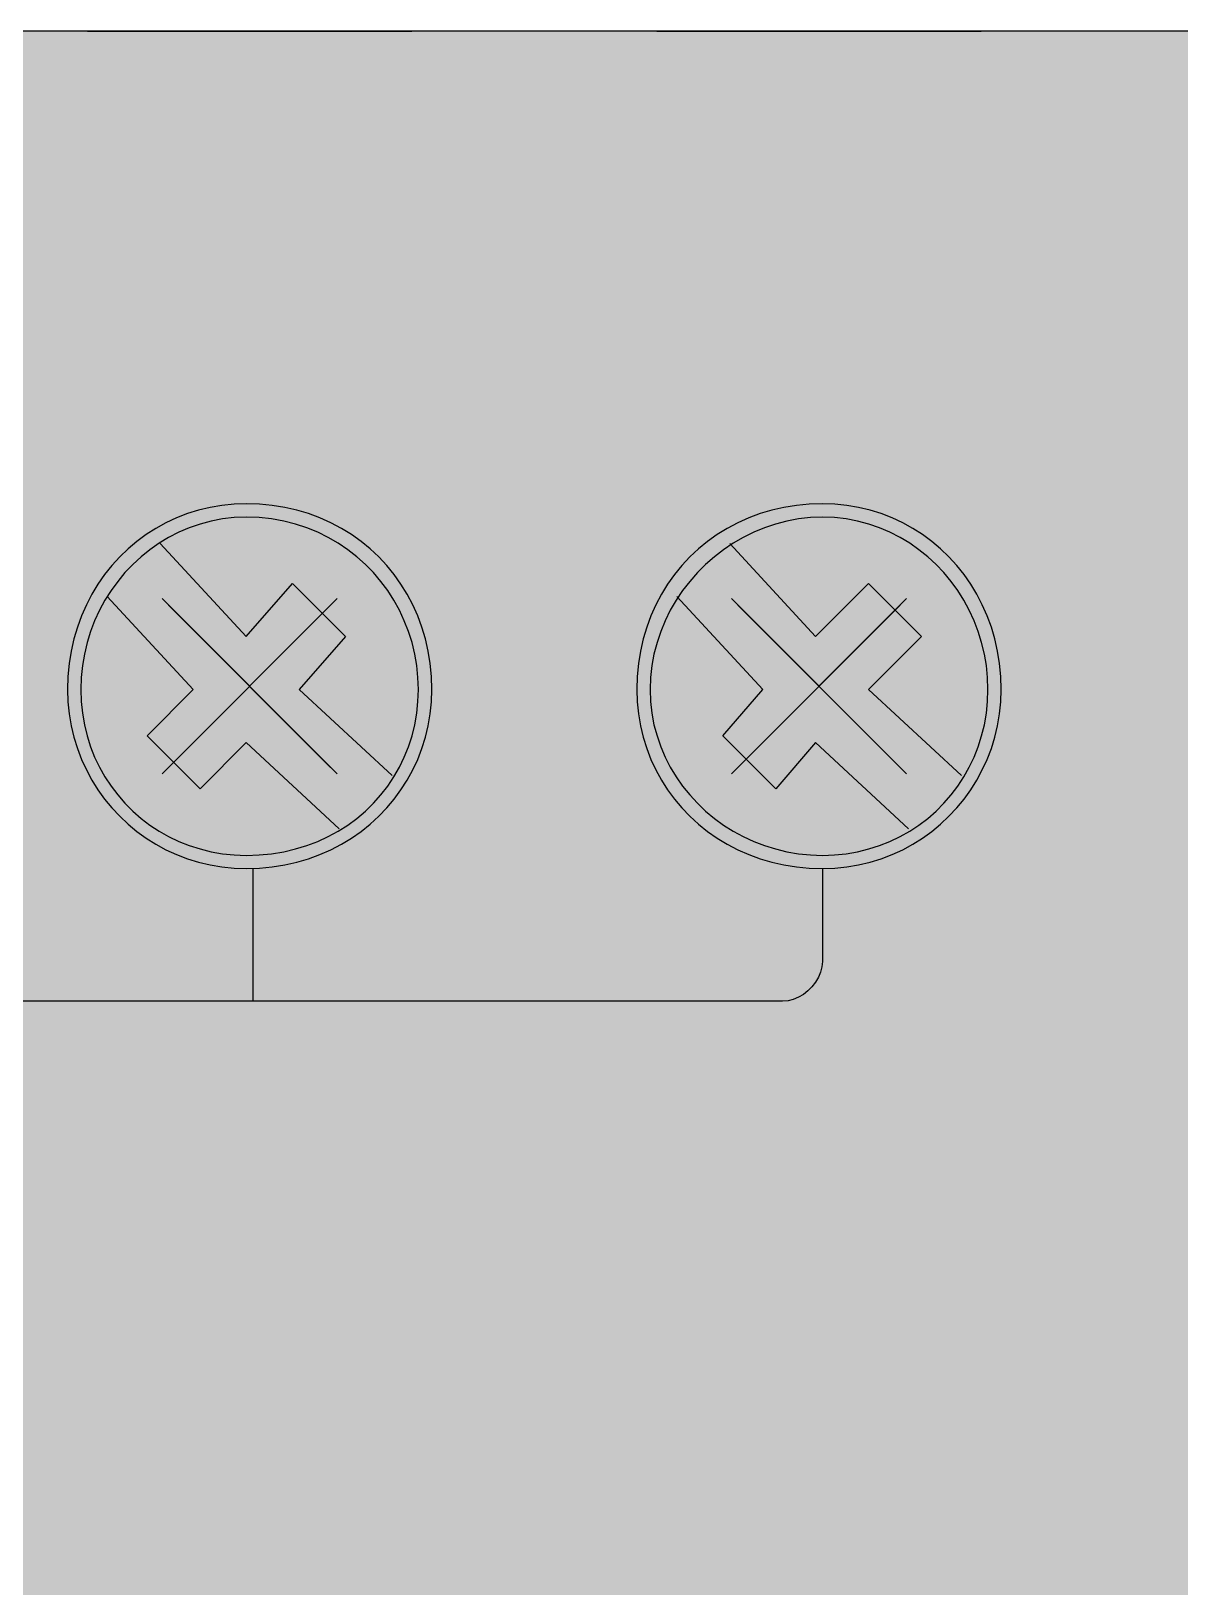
# Model space of a CAD drawing. Header units: millimetres. Extents: x 0 to 966, y -664 to 90.
# Drawn here: x 286.06 to 301.7, y -321.17 to -300 of the extents above; entities that cross this region are included whole.
import ezdxf

# ---------------------------------------------------------------- set-up
doc = ezdxf.new("R2010")
doc.units = ezdxf.units.MM
for name, color, linetype in [('HDL_BODY', 7, 'Continuous'), ('HDL_COLOUR', 7, 'Continuous'), ('HDL_DETAIL', 7, 'Continuous'), ('HDL_PRINT', 7, 'Continuous')]:
    doc.layers.add(name, color=color, linetype=linetype)

# ---------------------------------------------------------------- blocks, each defined once
blk = doc.blocks.new('M_DM04.1_FRONT')
at = {"layer": 'HDL_BODY', "true_color": 0x202126}
blk.add_hatch(color=250, dxfattribs=at).paths.add_polyline_path([(0, 0), (144, 0), (144, 90), (0, 90)])
at = {"layer": 'HDL_COLOUR', "true_color": 0x1a332c}
for points in [[(41.515, 81.041), (41.509, 81.22), (41.493, 81.394), (41.466, 81.564), (41.428, 81.729), (41.381, 81.89), (41.323, 82.045), (41.257, 82.194), (41.181, 82.338), (41.096, 82.475), (41.003, 82.606), (40.902, 82.73), (40.794, 82.846), (40.677, 82.955), (40.554, 83.056), (40.423, 83.15), (40.286, 83.234), (40.143, 83.31), (39.993, 83.377), (39.839, 83.434), (39.678, 83.482), (39.513, 83.519), (39.343, 83.547), (39.169, 83.563), (38.991, 83.569), (38.824, 83.563), (38.659, 83.547), (38.499, 83.519), (38.342, 83.482), (38.189, 83.434), (38.041, 83.377), (37.898, 83.31), (37.76, 83.234), (37.628, 83.15), (37.502, 83.056), (37.382, 82.955), (37.268, 82.846), (37.162, 82.73), (37.063, 82.606), (36.972, 82.475), (36.889, 82.338), (36.814, 82.194), (36.748, 82.045), (36.692, 81.89), (36.645, 81.729), (36.607, 81.564), (36.58, 81.394), (36.564, 81.22), (36.558, 81.041), (36.564, 80.873), (36.58, 80.709), (36.607, 80.548), (36.645, 80.391), (36.692, 80.238), (36.748, 80.09), (36.814, 79.947), (36.889, 79.808), (36.972, 79.676), (37.063, 79.549), (37.162, 79.429), (37.268, 79.316), (37.382, 79.209), (37.502, 79.11), (37.628, 79.019), (37.76, 78.936), (37.898, 78.861), (38.041, 78.795), (38.189, 78.739), (38.342, 78.691), (38.499, 78.654), (38.659, 78.627), (38.824, 78.61), (38.991, 78.605), (39.169, 78.61), (39.343, 78.627), (39.513, 78.654), (39.678, 78.691), (39.839, 78.739), (39.993, 78.795), (40.143, 78.861), (40.286, 78.936), (40.423, 79.019), (40.554, 79.11), (40.677, 79.209), (40.794, 79.316), (40.902, 79.429), (41.003, 79.549), (41.096, 79.676), (41.181, 79.808), (41.257, 79.947), (41.323, 80.09), (41.381, 80.238), (41.428, 80.391), (41.466, 80.548), (41.493, 80.709), (41.509, 80.873), (41.515, 81.041)], [(49.263, 81.041), (49.258, 81.22), (49.241, 81.394), (49.214, 81.564), (49.177, 81.729), (49.13, 81.89), (49.073, 82.045), (49.007, 82.194), (48.933, 82.338), (48.85, 82.475), (48.759, 82.606), (48.66, 82.73), (48.553, 82.846), (48.44, 82.955), (48.32, 83.056), (48.194, 83.15), (48.061, 83.234), (47.924, 83.31), (47.78, 83.377), (47.632, 83.434), (47.48, 83.482), (47.323, 83.519), (47.162, 83.547), (46.998, 83.563), (46.831, 83.569), (46.652, 83.563), (46.478, 83.547), (46.308, 83.519), (46.143, 83.482), (45.983, 83.434), (45.828, 83.377), (45.679, 83.31), (45.536, 83.234), (45.399, 83.15), (45.268, 83.056), (45.145, 82.955), (45.028, 82.846), (44.919, 82.73), (44.818, 82.606), (44.725, 82.475), (44.641, 82.338), (44.565, 82.194), (44.498, 82.045), (44.441, 81.89), (44.393, 81.729), (44.356, 81.564), (44.329, 81.394), (44.312, 81.22), (44.307, 81.041), (44.312, 80.873), (44.329, 80.709), (44.356, 80.548), (44.393, 80.391), (44.441, 80.238), (44.498, 80.09), (44.565, 79.947), (44.641, 79.808), (44.725, 79.676), (44.818, 79.549), (44.919, 79.429), (45.028, 79.316), (45.145, 79.209), (45.268, 79.11), (45.399, 79.019), (45.536, 78.936), (45.679, 78.861), (45.828, 78.795), (45.983, 78.739), (46.143, 78.691), (46.308, 78.654), (46.478, 78.627), (46.652, 78.61), (46.831, 78.605), (46.998, 78.61), (47.162, 78.627), (47.323, 78.654), (47.48, 78.691), (47.632, 78.739), (47.78, 78.795), (47.924, 78.861), (48.061, 78.936), (48.194, 79.019), (48.32, 79.11), (48.44, 79.209), (48.553, 79.316), (48.66, 79.429), (48.759, 79.549), (48.85, 79.676), (48.933, 79.808), (49.007, 79.947), (49.073, 80.09), (49.13, 80.238), (49.177, 80.391), (49.214, 80.548), (49.241, 80.709), (49.258, 80.873), (49.263, 81.041)], [(41.333, 81.041), (41.327, 81.205), (41.31, 81.366), (41.283, 81.524), (41.246, 81.679), (41.198, 81.83), (41.141, 81.977), (41.075, 82.119), (40.999, 82.256), (40.915, 82.387), (40.822, 82.512), (40.721, 82.631), (40.613, 82.742), (40.497, 82.847), (40.373, 82.943), (40.243, 83.031), (40.106, 83.111), (39.963, 83.181), (39.814, 83.242), (39.66, 83.293), (39.5, 83.333), (39.335, 83.362), (39.165, 83.38), (38.991, 83.386), (38.828, 83.38), (38.668, 83.362), (38.513, 83.333), (38.361, 83.293), (38.214, 83.242), (38.071, 83.181), (37.934, 83.111), (37.803, 83.031), (37.677, 82.943), (37.558, 82.847), (37.445, 82.742), (37.339, 82.631), (37.241, 82.512), (37.15, 82.387), (37.067, 82.256), (36.993, 82.119), (36.927, 81.977), (36.871, 81.83), (36.824, 81.679), (36.787, 81.524), (36.76, 81.366), (36.743, 81.205), (36.738, 81.041), (36.743, 80.878), (36.76, 80.718), (36.787, 80.562), (36.824, 80.41), (36.871, 80.263), (36.927, 80.12), (36.993, 79.983), (37.067, 79.851), (37.15, 79.725), (37.241, 79.606), (37.339, 79.493), (37.445, 79.387), (37.558, 79.288), (37.677, 79.197), (37.803, 79.114), (37.934, 79.04), (38.071, 78.974), (38.214, 78.918), (38.361, 78.871), (38.513, 78.833), (38.668, 78.806), (38.828, 78.79), (38.991, 78.784), (39.165, 78.79), (39.335, 78.806), (39.5, 78.833), (39.66, 78.871), (39.814, 78.918), (39.963, 78.974), (40.106, 79.04), (40.243, 79.114), (40.373, 79.197), (40.497, 79.288), (40.613, 79.387), (40.721, 79.493), (40.822, 79.606), (40.915, 79.725), (40.999, 79.851), (41.075, 79.983), (41.141, 80.12), (41.198, 80.263), (41.246, 80.41), (41.283, 80.562), (41.31, 80.718), (41.327, 80.878), (41.333, 81.041)], [(49.084, 81.041), (49.078, 81.205), (49.062, 81.366), (49.035, 81.524), (48.998, 81.679), (48.951, 81.83), (48.894, 81.977), (48.829, 82.119), (48.755, 82.256), (48.672, 82.387), (48.581, 82.512), (48.483, 82.631), (48.377, 82.742), (48.264, 82.847), (48.145, 82.943), (48.019, 83.031), (47.887, 83.111), (47.75, 83.181), (47.608, 83.242), (47.461, 83.293), (47.309, 83.333), (47.153, 83.362), (46.994, 83.38), (46.831, 83.386), (46.667, 83.38), (46.506, 83.362), (46.348, 83.333), (46.193, 83.293), (46.042, 83.242), (45.896, 83.181), (45.754, 83.111), (45.617, 83.031), (45.486, 82.943), (45.361, 82.847), (45.242, 82.742), (45.13, 82.631), (45.026, 82.512), (44.929, 82.387), (44.841, 82.256), (44.761, 82.119), (44.691, 81.977), (44.63, 81.83), (44.58, 81.679), (44.539, 81.524), (44.51, 81.366), (44.492, 81.205), (44.486, 81.041), (44.492, 80.878), (44.51, 80.718), (44.539, 80.562), (44.58, 80.41), (44.63, 80.263), (44.691, 80.12), (44.761, 79.983), (44.841, 79.851), (44.929, 79.725), (45.026, 79.606), (45.13, 79.493), (45.242, 79.387), (45.361, 79.288), (45.486, 79.197), (45.617, 79.114), (45.754, 79.04), (45.896, 78.974), (46.042, 78.918), (46.193, 78.871), (46.348, 78.833), (46.506, 78.806), (46.667, 78.79), (46.831, 78.784), (46.994, 78.79), (47.153, 78.806), (47.309, 78.833), (47.461, 78.871), (47.608, 78.918), (47.75, 78.974), (47.887, 79.04), (48.019, 79.114), (48.145, 79.197), (48.264, 79.288), (48.377, 79.387), (48.483, 79.493), (48.581, 79.606), (48.672, 79.725), (48.755, 79.851), (48.829, 79.983), (48.894, 80.12), (48.951, 80.263), (48.998, 80.41), (49.035, 80.562), (49.062, 80.718), (49.078, 80.878), (49.084, 81.041)]]:
    blk.add_hatch(color=250, dxfattribs=at).paths.add_polyline_path(points)
at = {"layer": 'HDL_COLOUR', "true_color": 0x9ea4a8}
for points in [[(40.771, 81.087), (40.757, 81.313), (40.712, 81.536), (40.639, 81.752), (40.539, 81.955), (40.413, 82.144), (40.263, 82.315), (40.093, 82.465), (39.904, 82.591), (39.7, 82.692), (39.486, 82.765), (39.263, 82.809), (39.037, 82.824), (38.81, 82.809), (38.588, 82.765), (38.373, 82.692), (38.169, 82.591), (37.98, 82.465), (37.81, 82.315), (37.66, 82.144), (37.534, 81.955), (37.434, 81.752), (37.361, 81.536), (37.317, 81.313), (37.302, 81.087), (37.317, 80.86), (37.361, 80.637), (37.434, 80.422), (37.534, 80.218), (37.66, 80.029), (37.81, 79.858), (37.98, 79.708), (38.169, 79.582), (38.373, 79.482), (38.588, 79.409), (38.81, 79.364), (39.037, 79.349), (39.263, 79.364), (39.486, 79.409), (39.7, 79.482), (39.904, 79.582), (40.093, 79.708), (40.263, 79.858), (40.413, 80.029), (40.539, 80.218), (40.639, 80.422), (40.712, 80.637), (40.757, 80.86)], [(48.52, 81.087), (48.505, 81.313), (48.461, 81.536), (48.388, 81.752), (48.287, 81.955), (48.161, 82.144), (48.012, 82.315), (47.841, 82.465), (47.652, 82.591), (47.449, 82.692), (47.234, 82.765), (47.011, 82.809), (46.785, 82.824), (46.559, 82.809), (46.336, 82.765), (46.121, 82.692), (45.918, 82.591), (45.729, 82.465), (45.558, 82.315), (45.409, 82.144), (45.283, 81.955), (45.182, 81.752), (45.109, 81.536), (45.065, 81.313), (45.05, 81.087), (45.065, 80.86), (45.109, 80.637), (45.182, 80.422), (45.283, 80.218), (45.409, 80.029), (45.558, 79.858), (45.729, 79.708), (45.918, 79.582), (46.121, 79.482), (46.336, 79.409), (46.559, 79.364), (46.785, 79.349), (47.011, 79.364), (47.234, 79.409), (47.449, 79.482), (47.652, 79.582), (47.841, 79.708), (48.012, 79.858), (48.161, 80.029), (48.287, 80.218), (48.388, 80.422), (48.461, 80.637), (48.505, 80.86)], [(40.643, 81.085), (40.63, 81.295), (40.588, 81.502), (40.521, 81.702), (40.428, 81.89), (40.311, 82.066), (40.172, 82.224), (40.014, 82.363), (39.839, 82.48), (39.65, 82.573), (39.451, 82.641), (39.245, 82.682), (39.035, 82.696), (38.825, 82.682), (38.619, 82.641), (38.42, 82.573), (38.231, 82.48), (38.056, 82.363), (37.898, 82.224), (37.759, 82.066), (37.642, 81.89), (37.549, 81.702), (37.482, 81.502), (37.441, 81.295), (37.427, 81.085), (37.441, 80.875), (37.482, 80.668), (37.549, 80.469), (37.642, 80.28), (37.759, 80.105), (37.898, 79.946), (38.056, 79.807), (38.231, 79.69), (38.42, 79.597), (38.619, 79.53), (38.825, 79.488), (39.035, 79.475), (39.245, 79.488), (39.451, 79.53), (39.65, 79.597), (39.839, 79.69), (40.014, 79.807), (40.172, 79.946), (40.311, 80.105), (40.428, 80.28), (40.521, 80.469), (40.588, 80.668), (40.63, 80.875)], [(48.394, 81.085), (48.381, 81.295), (48.339, 81.502), (48.272, 81.702), (48.179, 81.89), (48.062, 82.066), (47.923, 82.224), (47.765, 82.363), (47.59, 82.48), (47.401, 82.573), (47.202, 82.641), (46.995, 82.682), (46.785, 82.696), (46.575, 82.682), (46.369, 82.641), (46.169, 82.573), (45.98, 82.48), (45.805, 82.363), (45.647, 82.224), (45.508, 82.066), (45.391, 81.89), (45.298, 81.702), (45.231, 81.502), (45.19, 81.295), (45.176, 81.085), (45.19, 80.875), (45.231, 80.668), (45.298, 80.469), (45.391, 80.28), (45.508, 80.105), (45.647, 79.946), (45.805, 79.807), (45.98, 79.69), (46.169, 79.597), (46.369, 79.53), (46.575, 79.488), (46.785, 79.475), (46.995, 79.488), (47.202, 79.53), (47.401, 79.597), (47.59, 79.69), (47.765, 79.807), (47.923, 79.946), (48.062, 80.105), (48.179, 80.28), (48.272, 80.469), (48.339, 80.668), (48.381, 80.875)]]:
    blk.add_hatch(color=253, dxfattribs=at).paths.add_polyline_path(points)
at = {"layer": 'HDL_PRINT', "true_color": 0xdee1e9}
for points in [[(36.379, 73.641), (36.92, 75.718), (37.188, 75.718), (36.558, 73.641), (36.379, 73.641)], [(39.262, 74.363), (39.532, 74.274), (39.529, 74.214), (39.519, 74.154), (39.502, 74.096), (39.478, 74.04), (39.448, 73.988), (39.412, 73.939), (39.368, 73.895), (39.318, 73.856), (39.262, 73.823), (39.202, 73.793), (39.142, 73.764), (39.081, 73.735), (39.021, 73.71), (38.961, 73.687), (38.901, 73.668), (38.84, 73.653), (38.78, 73.644), (38.72, 73.641), (38.66, 73.641), (38.601, 73.642), (38.541, 73.644), (38.481, 73.649), (38.421, 73.656), (38.361, 73.668), (38.3, 73.684), (38.24, 73.705), (38.179, 73.732), (38.122, 73.766), (38.072, 73.805), (38.026, 73.85), (37.985, 73.898), (37.947, 73.951), (37.913, 74.006), (37.88, 74.064), (37.85, 74.123), (37.82, 74.183), (37.817, 74.243), (37.809, 74.303), (37.797, 74.363), (37.782, 74.424), (37.767, 74.484), (37.753, 74.544), (37.74, 74.605), (37.732, 74.665), (37.729, 74.725), (37.732, 74.785), (37.741, 74.845), (37.756, 74.905), (37.775, 74.965), (37.797, 75.025), (37.823, 75.085), (37.85, 75.146), (37.879, 75.206), (37.908, 75.267), (37.943, 75.33), (37.977, 75.387), (38.011, 75.436), (38.045, 75.481), (38.079, 75.521), (38.112, 75.558), (38.146, 75.593), (38.179, 75.626), (38.24, 75.654), (38.3, 75.675), (38.361, 75.691), (38.421, 75.702), (38.481, 75.71), (38.541, 75.714), (38.601, 75.717), (38.66, 75.718), (38.72, 75.718), (38.78, 75.718), (38.84, 75.717), (38.901, 75.714), (38.961, 75.71), (39.021, 75.702), (39.081, 75.691), (39.142, 75.675), (39.202, 75.654), (39.262, 75.626), (39.292, 75.594), (39.322, 75.555), (39.352, 75.51), (39.382, 75.461), (39.412, 75.408), (39.442, 75.353), (39.472, 75.295), (39.502, 75.235), (39.532, 75.176), (39.262, 75.084), (39.258, 75.149), (39.246, 75.205), (39.228, 75.255), (39.205, 75.3), (39.178, 75.34), (39.147, 75.377), (39.115, 75.412), (39.082, 75.447), (39.044, 75.477), (39, 75.499), (38.952, 75.516), (38.901, 75.527), (38.851, 75.533), (38.803, 75.537), (38.758, 75.538), (38.72, 75.538), (38.657, 75.534), (38.601, 75.524), (38.551, 75.509), (38.507, 75.492), (38.466, 75.476), (38.43, 75.461), (38.395, 75.451), (38.361, 75.447), (38.301, 75.412), (38.255, 75.377), (38.219, 75.34), (38.191, 75.3), (38.167, 75.255), (38.145, 75.205), (38.12, 75.149), (38.091, 75.084), (38.086, 75.041), (38.073, 74.99), (38.055, 74.935), (38.035, 74.877), (38.018, 74.821), (38.005, 74.769), (38, 74.725), (38.004, 74.658), (38.014, 74.591), (38.028, 74.527), (38.045, 74.465), (38.062, 74.408), (38.077, 74.357), (38.087, 74.312), (38.091, 74.274), (38.124, 74.21), (38.157, 74.155), (38.191, 74.108), (38.225, 74.07), (38.259, 74.041), (38.293, 74.02), (38.327, 74.007), (38.361, 74.003), (38.395, 73.969), (38.43, 73.937), (38.466, 73.906), (38.507, 73.879), (38.551, 73.856), (38.601, 73.839), (38.657, 73.827), (38.72, 73.823), (38.758, 73.827), (38.803, 73.839), (38.851, 73.856), (38.901, 73.879), (38.952, 73.906), (39, 73.937), (39.044, 73.969), (39.082, 74.003), (39.115, 74.037), (39.147, 74.071), (39.178, 74.108), (39.205, 74.149), (39.228, 74.193), (39.246, 74.243), (39.258, 74.299), (39.262, 74.363)], [(40.162, 73.641), (40.703, 75.718), (40.974, 75.718), (40.341, 73.641), (40.162, 73.641)]]:
    blk.add_hatch(color=254, dxfattribs=at).paths.add_polyline_path(points)
h = blk.add_hatch(color=254, dxfattribs=at)
h.paths.add_polyline_path([(41.603, 73.641), (41.603, 75.718), (42.324, 75.718), (42.397, 75.718), (42.459, 75.718), (42.514, 75.718), (42.562, 75.718), (42.606, 75.718), (42.647, 75.718), (42.686, 75.718), (42.724, 75.684), (42.762, 75.658), (42.801, 75.636), (42.839, 75.617), (42.878, 75.596), (42.917, 75.571), (42.956, 75.538), (43.016, 75.504), (43.062, 75.468), (43.097, 75.431), (43.125, 75.39), (43.149, 75.345), (43.172, 75.295), (43.197, 75.239), (43.227, 75.176), (43.256, 75.137), (43.278, 75.092), (43.294, 75.04), (43.304, 74.983), (43.311, 74.922), (43.314, 74.858), (43.315, 74.792), (43.315, 74.725), (43.315, 74.661), (43.314, 74.604), (43.311, 74.551), (43.304, 74.5), (43.294, 74.448), (43.278, 74.395), (43.256, 74.338), (43.227, 74.274), (43.222, 74.235), (43.209, 74.196), (43.191, 74.157), (43.172, 74.118), (43.154, 74.08), (43.141, 74.041), (43.136, 74.003), (43.091, 73.958), (43.049, 73.916), (43.012, 73.879), (42.983, 73.85), (42.963, 73.83), (42.956, 73.823), (42.917, 73.79), (42.878, 73.765), (42.839, 73.749), (42.801, 73.739), (42.762, 73.734), (42.724, 73.732), (42.686, 73.732), (42.652, 73.702), (42.616, 73.679), (42.579, 73.663), (42.539, 73.652), (42.495, 73.646), (42.445, 73.642), (42.388, 73.641), (42.324, 73.641), (41.603, 73.641)])
h.paths.add_polyline_path([(41.874, 73.912), (42.324, 73.912), (42.368, 73.912), (42.42, 73.912), (42.476, 73.912), (42.534, 73.912), (42.59, 73.912), (42.642, 73.912), (42.686, 73.912), (42.691, 73.946), (42.705, 73.972), (42.728, 73.993), (42.756, 74.012), (42.79, 74.033), (42.827, 74.058), (42.865, 74.091), (42.872, 74.099), (42.889, 74.119), (42.911, 74.149), (42.933, 74.186), (42.95, 74.229), (42.956, 74.274), (42.986, 74.338), (43.007, 74.395), (43.023, 74.448), (43.034, 74.5), (43.04, 74.551), (43.043, 74.604), (43.044, 74.661), (43.045, 74.725), (43.041, 74.792), (43.031, 74.858), (43.017, 74.922), (43.001, 74.983), (42.984, 75.04), (42.97, 75.092), (42.96, 75.137), (42.956, 75.176), (42.922, 75.235), (42.888, 75.281), (42.854, 75.316), (42.82, 75.344), (42.786, 75.368), (42.752, 75.391), (42.719, 75.416), (42.686, 75.447), (42.647, 75.447), (42.606, 75.447), (42.562, 75.447), (42.514, 75.447), (42.459, 75.447), (42.397, 75.447), (42.324, 75.447), (41.874, 75.447), (41.874, 73.912)])
at = {"layer": 'HDL_DETAIL', "color": 251, "true_color": 0x52555c}
for points in [[(143.963, 90), (0, 90)], [(37.188, 90), (37.099, 90), (37.008, 90), (36.92, 90), (36.829, 90)], [(36.829, 90), (36.92, 90)], [(36.829, 90), (36.829, 90), (36.92, 90), (37.008, 90), (37.062, 90), (37.111, 90), (37.151, 90), (37.178, 90), (37.188, 90)], [(36.92, 90), (36.829, 90)], [(37.008, 90), (36.92, 90)], [(37.188, 90), (37.188, 90), (37.135, 90), (37.086, 90), (37.046, 90), (37.018, 90), (37.008, 90)], [(37.37, 90), (37.188, 90)], [(37.188, 90), (37.306, 90), (37.425, 90), (37.543, 90), (37.66, 90), (37.777, 90), (37.893, 90), (38.009, 90), (38.124, 90), (38.237, 90), (38.349, 90), (38.46, 90), (38.57, 90), (38.678, 90), (38.784, 90), (38.888, 90), (38.991, 90), (39.109, 90), (39.227, 90), (39.345, 90), (39.464, 90), (39.582, 90), (39.7, 90), (39.818, 90), (39.937, 90), (40.055, 90), (40.173, 90), (40.292, 90), (40.41, 90), (40.528, 90), (40.646, 90), (40.764, 90), (40.882, 90)], [(40.882, 90), (40.764, 90), (40.646, 90), (40.528, 90), (40.41, 90), (40.292, 90), (40.173, 90), (40.055, 90), (39.937, 90), (39.818, 90), (39.7, 90), (39.582, 90), (39.464, 90), (39.345, 90), (39.227, 90), (39.109, 90), (38.991, 90), (38.888, 90), (38.784, 90), (38.678, 90), (38.57, 90), (38.46, 90), (38.349, 90), (38.237, 90), (38.124, 90), (38.009, 90), (37.893, 90), (37.777, 90), (37.66, 90), (37.543, 90), (37.425, 90), (37.306, 90), (37.188, 90)], [(37.55, 90), (37.37, 90)], [(37.729, 90), (37.55, 90)], [(38, 90), (37.729, 90)], [(38.179, 90), (38, 90)], [(38.541, 90), (38.179, 90)], [(38.812, 90), (38.541, 90)], [(39.082, 90), (38.812, 90)], [(39.441, 90), (39.082, 90)], [(39.712, 90), (39.441, 90)], [(40.074, 90), (39.712, 90)], [(40.341, 90), (40.074, 90)], [(40.524, 90), (40.341, 90)], [(40.703, 90), (40.524, 90)], [(40.882, 90), (40.703, 90)], [(41.062, 90), (40.882, 90)], [(40.882, 90), (40.893, 90), (40.92, 90), (40.961, 90), (41.009, 90), (41.062, 90), (41.153, 90), (41.244, 90)], [(41.062, 90), (41.062, 90), (41.009, 90), (40.961, 90), (40.92, 90), (40.893, 90), (40.882, 90)], [(41.153, 90), (41.062, 90)], [(41.153, 90), (41.153, 90), (41.062, 90)], [(41.244, 90), (41.244, 90), (41.153, 90)], [(41.244, 90), (41.153, 90)], [(41.244, 90), (41.244, 90), (41.153, 90)], [(44.939, 90), (44.848, 90), (44.757, 90), (44.668, 90), (44.577, 90)], [(44.577, 90), (44.668, 90)], [(44.577, 90), (44.577, 90), (44.668, 90), (44.757, 90), (44.811, 90), (44.86, 90), (44.901, 90), (44.929, 90), (44.939, 90)], [(44.668, 90), (44.577, 90)], [(44.757, 90), (44.757, 90), (44.668, 90)], [(44.939, 90), (44.939, 90), (44.885, 90), (44.836, 90), (44.795, 90), (44.767, 90), (44.757, 90)], [(45.119, 90), (44.939, 90)], [(44.939, 90), (45.057, 90), (45.175, 90), (45.293, 90), (45.411, 90), (45.529, 90), (45.647, 90), (45.766, 90), (45.884, 90), (46.002, 90), (46.12, 90), (46.238, 90), (46.357, 90), (46.475, 90), (46.594, 90), (46.712, 90), (46.831, 90), (46.933, 90), (47.038, 90), (47.144, 90), (47.252, 90), (47.361, 90), (47.472, 90), (47.584, 90), (47.698, 90), (47.812, 90), (47.927, 90), (48.043, 90), (48.16, 90), (48.277, 90), (48.395, 90), (48.513, 90), (48.631, 90)], [(48.631, 90), (48.513, 90), (48.395, 90), (48.277, 90), (48.16, 90), (48.043, 90), (47.927, 90), (47.812, 90), (47.698, 90), (47.584, 90), (47.472, 90), (47.361, 90), (47.252, 90), (47.144, 90), (47.038, 90), (46.933, 90), (46.831, 90), (46.712, 90), (46.594, 90), (46.475, 90), (46.357, 90), (46.238, 90), (46.12, 90), (46.002, 90), (45.884, 90), (45.766, 90), (45.647, 90), (45.529, 90), (45.411, 90), (45.293, 90), (45.175, 90), (45.057, 90), (44.939, 90)], [(45.298, 90), (45.119, 90)], [(45.477, 90), (45.298, 90)], [(45.748, 90), (45.477, 90)], [(46.019, 90), (45.748, 90)], [(46.289, 90), (46.019, 90)], [(46.56, 90), (46.289, 90)], [(46.831, 90), (46.56, 90)], [(47.189, 90), (46.831, 90)], [(47.46, 90), (47.189, 90)], [(47.822, 90), (47.46, 90)], [(48.093, 90), (47.822, 90)], [(48.272, 90), (48.093, 90)], [(48.543, 90), (48.272, 90)], [(48.631, 90), (48.543, 90)], [(48.813, 90), (48.631, 90)], [(48.631, 90), (48.641, 90), (48.669, 90), (48.71, 90), (48.759, 90), (48.813, 90), (48.902, 90), (48.993, 90)], [(48.813, 90), (48.813, 90), (48.759, 90), (48.71, 90), (48.669, 90), (48.641, 90), (48.631, 90)], [(48.902, 90), (48.813, 90)], [(48.902, 90), (48.902, 90), (48.813, 90)], [(48.993, 90), (48.993, 90), (48.902, 90)], [(48.993, 90), (48.902, 90)], [(48.993, 90), (48.993, 90), (48.902, 90)], [(38.991, 81.763), (37.82, 83.027)], [(46.739, 81.763), (45.569, 83.027)], [(38.991, 81.763), (39.62, 82.485)], [(39.62, 82.485), (40.341, 81.763)], [(46.739, 81.763), (47.46, 82.485)], [(47.46, 82.485), (48.181, 81.763)], [(37.099, 82.305), (38.27, 81.041)], [(44.848, 82.305), (46.019, 81.041)], [(40.341, 81.763), (39.712, 81.041)], [(48.181, 81.763), (47.46, 81.041)], [(37.641, 80.411), (38.27, 81.041)], [(40.974, 79.869), (39.712, 81.041)], [(45.477, 80.411), (46.019, 81.041)], [(48.722, 79.869), (47.46, 81.041)], [(37.641, 80.411), (38.361, 79.689)], [(38.991, 80.319), (38.361, 79.689)], [(38.991, 80.319), (40.253, 79.147)], [(45.477, 80.411), (46.198, 79.689)], [(46.739, 80.319), (46.198, 79.689)], [(46.739, 80.319), (48.001, 79.147)], [(46.831, 78.605), (46.831, 77.341), (46.824, 77.267), (46.805, 77.195), (46.776, 77.125), (46.736, 77.058), (46.688, 76.997), (46.633, 76.941), (46.572, 76.893), (46.505, 76.854), (46.435, 76.824), (46.363, 76.805), (46.289, 76.799), (31.872, 76.799)], [(39.082, 78.605), (39.082, 76.799)]]:
    blk.add_lwpolyline(points, dxfattribs=at)
for points in [[(36.829, 90), (36.829, 90)], [(36.92, 90), (36.92, 90)], [(41.244, 90), (41.244, 90)], [(44.577, 90), (44.577, 90)], [(44.668, 90), (44.668, 90)], [(48.993, 90), (48.993, 90)], [(41.515, 81.041), (41.509, 81.22), (41.493, 81.394), (41.466, 81.564), (41.428, 81.729), (41.381, 81.89), (41.323, 82.045), (41.257, 82.194), (41.181, 82.338), (41.096, 82.475), (41.003, 82.606), (40.902, 82.73), (40.794, 82.846), (40.677, 82.955), (40.554, 83.056), (40.423, 83.15), (40.286, 83.234), (40.143, 83.31), (39.993, 83.377), (39.839, 83.434), (39.678, 83.482), (39.513, 83.519), (39.343, 83.547), (39.169, 83.563), (38.991, 83.569), (38.824, 83.563), (38.659, 83.547), (38.499, 83.519), (38.342, 83.482), (38.189, 83.434), (38.041, 83.377), (37.898, 83.31), (37.76, 83.234), (37.628, 83.15), (37.502, 83.056), (37.382, 82.955), (37.268, 82.846), (37.162, 82.73), (37.063, 82.606), (36.972, 82.475), (36.889, 82.338), (36.814, 82.194), (36.748, 82.045), (36.692, 81.89), (36.645, 81.729), (36.607, 81.564), (36.58, 81.394), (36.564, 81.22), (36.558, 81.041), (36.564, 80.873), (36.58, 80.709), (36.607, 80.548), (36.645, 80.391), (36.692, 80.238), (36.748, 80.09), (36.814, 79.947), (36.889, 79.808), (36.972, 79.676), (37.063, 79.549), (37.162, 79.429), (37.268, 79.316), (37.382, 79.209), (37.502, 79.11), (37.628, 79.019), (37.76, 78.936), (37.898, 78.861), (38.041, 78.795), (38.189, 78.739), (38.342, 78.691), (38.499, 78.654), (38.659, 78.627), (38.824, 78.61), (38.991, 78.605), (39.169, 78.61), (39.343, 78.627), (39.513, 78.654), (39.678, 78.691), (39.839, 78.739), (39.993, 78.795), (40.143, 78.861), (40.286, 78.936), (40.423, 79.019), (40.554, 79.11), (40.677, 79.209), (40.794, 79.316), (40.902, 79.429), (41.003, 79.549), (41.096, 79.676), (41.181, 79.808), (41.257, 79.947), (41.323, 80.09), (41.381, 80.238), (41.428, 80.391), (41.466, 80.548), (41.493, 80.709), (41.509, 80.873), (41.515, 81.041)], [(49.263, 81.041), (49.258, 81.22), (49.241, 81.394), (49.214, 81.564), (49.177, 81.729), (49.13, 81.89), (49.073, 82.045), (49.007, 82.194), (48.933, 82.338), (48.85, 82.475), (48.759, 82.606), (48.66, 82.73), (48.553, 82.846), (48.44, 82.955), (48.32, 83.056), (48.194, 83.15), (48.061, 83.234), (47.924, 83.31), (47.78, 83.377), (47.632, 83.434), (47.48, 83.482), (47.323, 83.519), (47.162, 83.547), (46.998, 83.563), (46.831, 83.569), (46.652, 83.563), (46.478, 83.547), (46.308, 83.519), (46.143, 83.482), (45.983, 83.434), (45.828, 83.377), (45.679, 83.31), (45.536, 83.234), (45.399, 83.15), (45.268, 83.056), (45.145, 82.955), (45.028, 82.846), (44.919, 82.73), (44.818, 82.606), (44.725, 82.475), (44.641, 82.338), (44.565, 82.194), (44.498, 82.045), (44.441, 81.89), (44.393, 81.729), (44.356, 81.564), (44.329, 81.394), (44.312, 81.22), (44.307, 81.041), (44.312, 80.873), (44.329, 80.709), (44.356, 80.548), (44.393, 80.391), (44.441, 80.238), (44.498, 80.09), (44.565, 79.947), (44.641, 79.808), (44.725, 79.676), (44.818, 79.549), (44.919, 79.429), (45.028, 79.316), (45.145, 79.209), (45.268, 79.11), (45.399, 79.019), (45.536, 78.936), (45.679, 78.861), (45.828, 78.795), (45.983, 78.739), (46.143, 78.691), (46.308, 78.654), (46.478, 78.627), (46.652, 78.61), (46.831, 78.605), (46.998, 78.61), (47.162, 78.627), (47.323, 78.654), (47.48, 78.691), (47.632, 78.739), (47.78, 78.795), (47.924, 78.861), (48.061, 78.936), (48.194, 79.019), (48.32, 79.11), (48.44, 79.209), (48.553, 79.316), (48.66, 79.429), (48.759, 79.549), (48.85, 79.676), (48.933, 79.808), (49.007, 79.947), (49.073, 80.09), (49.13, 80.238), (49.177, 80.391), (49.214, 80.548), (49.241, 80.709), (49.258, 80.873), (49.263, 81.041)], [(41.333, 81.041), (41.327, 81.205), (41.31, 81.366), (41.283, 81.524), (41.246, 81.679), (41.198, 81.83), (41.141, 81.977), (41.075, 82.119), (40.999, 82.256), (40.915, 82.387), (40.822, 82.512), (40.721, 82.631), (40.613, 82.742), (40.497, 82.847), (40.373, 82.943), (40.243, 83.031), (40.106, 83.111), (39.963, 83.181), (39.814, 83.242), (39.66, 83.293), (39.5, 83.333), (39.335, 83.362), (39.165, 83.38), (38.991, 83.386), (38.828, 83.38), (38.668, 83.362), (38.513, 83.333), (38.361, 83.293), (38.214, 83.242), (38.071, 83.181), (37.934, 83.111), (37.803, 83.031), (37.677, 82.943), (37.558, 82.847), (37.445, 82.742), (37.339, 82.631), (37.241, 82.512), (37.15, 82.387), (37.067, 82.256), (36.993, 82.119), (36.927, 81.977), (36.871, 81.83), (36.824, 81.679), (36.787, 81.524), (36.76, 81.366), (36.743, 81.205), (36.738, 81.041), (36.743, 80.878), (36.76, 80.718), (36.787, 80.562), (36.824, 80.41), (36.871, 80.263), (36.927, 80.12), (36.993, 79.983), (37.067, 79.851), (37.15, 79.725), (37.241, 79.606), (37.339, 79.493), (37.445, 79.387), (37.558, 79.288), (37.677, 79.197), (37.803, 79.114), (37.934, 79.04), (38.071, 78.974), (38.214, 78.918), (38.361, 78.871), (38.513, 78.833), (38.668, 78.806), (38.828, 78.79), (38.991, 78.784), (39.165, 78.79), (39.335, 78.806), (39.5, 78.833), (39.66, 78.871), (39.814, 78.918), (39.963, 78.974), (40.106, 79.04), (40.243, 79.114), (40.373, 79.197), (40.497, 79.288), (40.613, 79.387), (40.721, 79.493), (40.822, 79.606), (40.915, 79.725), (40.999, 79.851), (41.075, 79.983), (41.141, 80.12), (41.198, 80.263), (41.246, 80.41), (41.283, 80.562), (41.31, 80.718), (41.327, 80.878), (41.333, 81.041)], [(49.084, 81.041), (49.078, 81.205), (49.062, 81.366), (49.035, 81.524), (48.998, 81.679), (48.951, 81.83), (48.894, 81.977), (48.829, 82.119), (48.755, 82.256), (48.672, 82.387), (48.581, 82.512), (48.483, 82.631), (48.377, 82.742), (48.264, 82.847), (48.145, 82.943), (48.019, 83.031), (47.887, 83.111), (47.75, 83.181), (47.608, 83.242), (47.461, 83.293), (47.309, 83.333), (47.153, 83.362), (46.994, 83.38), (46.831, 83.386), (46.667, 83.38), (46.506, 83.362), (46.348, 83.333), (46.193, 83.293), (46.042, 83.242), (45.896, 83.181), (45.754, 83.111), (45.617, 83.031), (45.486, 82.943), (45.361, 82.847), (45.242, 82.742), (45.13, 82.631), (45.026, 82.512), (44.929, 82.387), (44.841, 82.256), (44.761, 82.119), (44.691, 81.977), (44.63, 81.83), (44.58, 81.679), (44.539, 81.524), (44.51, 81.366), (44.492, 81.205), (44.486, 81.041), (44.492, 80.878), (44.51, 80.718), (44.539, 80.562), (44.58, 80.41), (44.63, 80.263), (44.691, 80.12), (44.761, 79.983), (44.841, 79.851), (44.929, 79.725), (45.026, 79.606), (45.13, 79.493), (45.242, 79.387), (45.361, 79.288), (45.486, 79.197), (45.617, 79.114), (45.754, 79.04), (45.896, 78.974), (46.042, 78.918), (46.193, 78.871), (46.348, 78.833), (46.506, 78.806), (46.667, 78.79), (46.831, 78.784), (46.994, 78.79), (47.153, 78.806), (47.309, 78.833), (47.461, 78.871), (47.608, 78.918), (47.75, 78.974), (47.887, 79.04), (48.019, 79.114), (48.145, 79.197), (48.264, 79.288), (48.377, 79.387), (48.483, 79.493), (48.581, 79.606), (48.672, 79.725), (48.755, 79.851), (48.829, 79.983), (48.894, 80.12), (48.951, 80.263), (48.998, 80.41), (49.035, 80.562), (49.062, 80.718), (49.078, 80.878), (49.084, 81.041)]]:
    blk.add_lwpolyline(points, close=True, dxfattribs=at)
at = {"layer": 'HDL_DETAIL', "color": 250, "true_color": 0x25292b}
for points in [[(37.847, 79.895), (40.226, 82.278)], [(37.847, 82.278), (40.226, 79.895)], [(37.932, 79.981), (40.138, 82.19)], [(37.932, 82.19), (40.138, 79.981)], [(45.595, 79.895), (47.975, 82.278)], [(45.595, 82.278), (47.975, 79.895)], [(45.682, 79.981), (47.889, 82.19)], [(45.682, 82.19), (47.889, 79.981)]]:
    blk.add_lwpolyline(points, dxfattribs=at)

msp = doc.modelspace()

# ---------------------------------------------------------------- block references
msp.add_blockref('M_DM04.1_FRONT', (250, -390))

doc.saveas('drawing.dxf')
